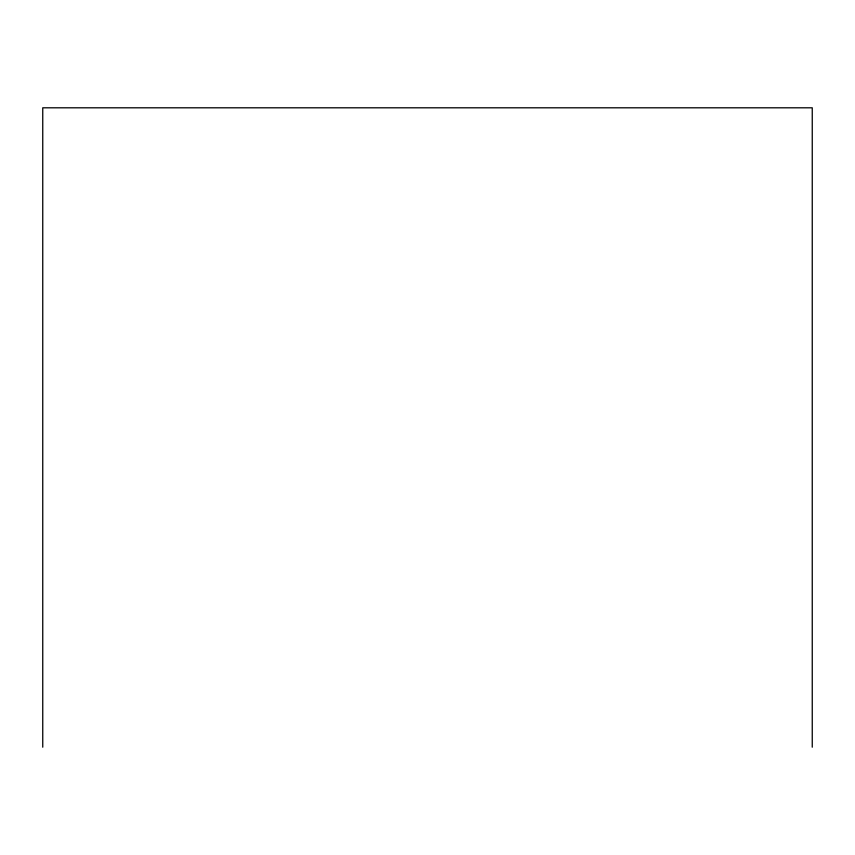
<?xml version="1.0" encoding="UTF-8"?>
<svg xmlns="http://www.w3.org/2000/svg" width="855" height="855" viewBox="0 0 855 855"><rect width="100%" height="100%" fill="white"/><g stroke="black" fill="none" stroke-linecap="round" stroke-linejoin="round"><path stroke-width="1.28" d="M812.25 747.195L812.25 107.805L42.75 107.805L42.75 747.195"/></g></svg>
